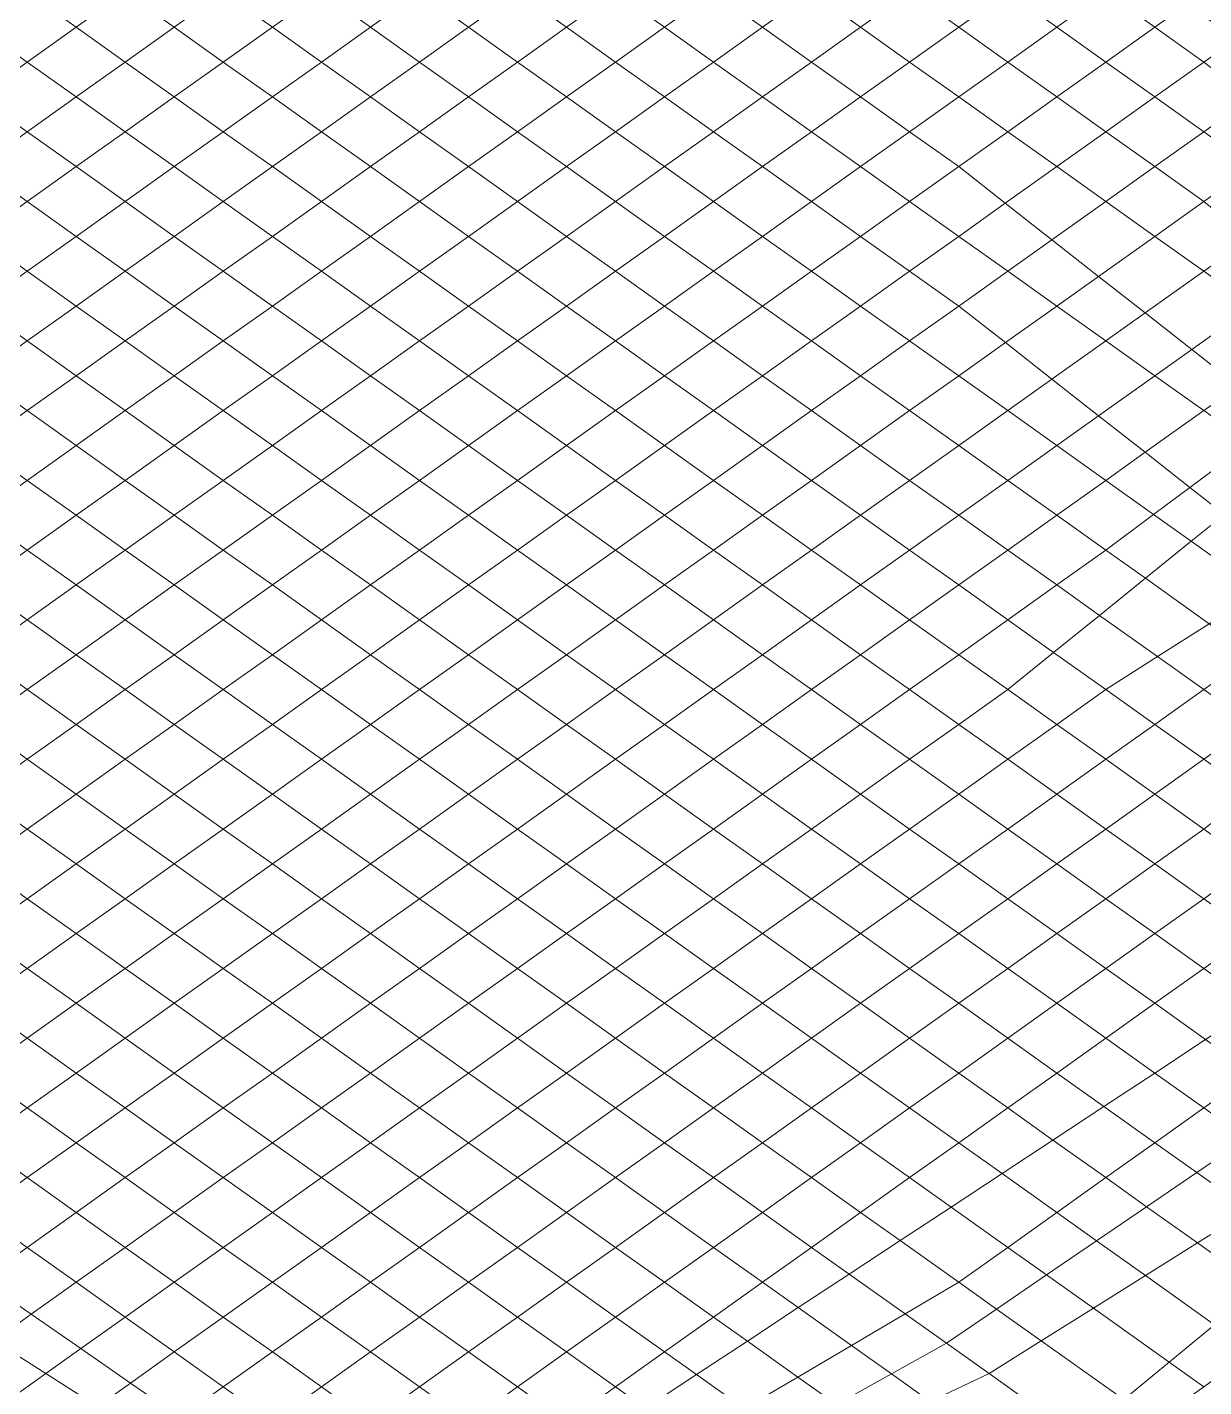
# Model space of a CAD drawing. Header units: millimetres. Extents: x 0 to 143, y 0 to 59.
# Drawn here: x 79.82 to 98.24, y 15.28 to 36.57 of the extents above; entities that cross this region are included whole.
import ezdxf

# ---------------------------------------------------------------- set-up
doc = ezdxf.new("R2010")
doc.units = ezdxf.units.MM
doc.layers.add('Основания', color=130, linetype='Continuous', lineweight=20)

msp = doc.modelspace()

# ---------------------------------------------------------------- linework, layer by layer
at = {"layer": 'Основания', "linetype": 'Continuous', "ltscale": 250}
for points in [[(95.938, 37.661), (95.17, 37.116), (95.938, 36.57), (96.705, 37.116)], [(79.82, 37.116), (79.053, 36.57), (79.82, 36.024), (80.588, 36.57)], [(81.355, 37.116), (80.588, 36.57), (81.355, 36.024), (82.123, 36.57)], [(82.89, 37.116), (82.123, 36.57), (82.89, 36.024), (83.658, 36.57)], [(84.425, 37.116), (83.658, 36.57), (84.425, 36.024), (85.193, 36.57)], [(85.96, 37.116), (85.193, 36.57), (85.96, 36.024), (86.728, 36.57)], [(87.495, 37.116), (86.728, 36.57), (87.495, 36.024), (88.263, 36.57)], [(89.03, 37.116), (88.263, 36.57), (89.03, 36.024), (89.798, 36.57)], [(90.565, 37.116), (89.798, 36.57), (90.565, 36.024), (91.333, 36.57)], [(92.1, 37.116), (91.333, 36.57), (92.1, 36.024), (92.868, 36.57)], [(93.635, 37.116), (92.868, 36.57), (93.635, 36.024), (94.403, 36.57)], [(95.17, 37.116), (94.403, 36.57), (95.17, 36.024), (95.938, 36.57)], [(96.705, 37.116), (95.938, 36.57), (96.705, 36.024), (97.473, 36.57)], [(97.994, 36.941), (97.473, 36.57), (98.24, 36.024), (98.731, 36.373)], [(80.588, 36.57), (79.82, 36.024), (80.588, 35.478), (81.355, 36.024)], [(82.123, 36.57), (81.355, 36.024), (82.123, 35.478), (82.89, 36.024)], [(83.658, 36.57), (82.89, 36.024), (83.658, 35.478), (84.425, 36.024)], [(85.193, 36.57), (84.425, 36.024), (85.193, 35.478), (85.96, 36.024)], [(86.728, 36.57), (85.96, 36.024), (86.728, 35.478), (87.495, 36.024)], [(88.263, 36.57), (87.495, 36.024), (88.263, 35.478), (89.03, 36.024)], [(89.798, 36.57), (89.03, 36.024), (89.798, 35.478), (90.565, 36.024)], [(91.333, 36.57), (90.565, 36.024), (91.333, 35.478), (92.1, 36.024)], [(92.868, 36.57), (92.1, 36.024), (92.868, 35.478), (93.635, 36.024)], [(94.403, 36.57), (93.635, 36.024), (94.403, 35.478), (95.17, 36.024)], [(95.938, 36.57), (95.17, 36.024), (95.938, 35.478), (96.705, 36.024)], [(97.473, 36.57), (96.705, 36.024), (97.473, 35.478), (98.24, 36.024)], [(98.731, 36.373), (98.24, 36.024), (98.983, 35.461), (99.467, 35.805)], [(79.82, 36.024), (79.053, 35.478), (79.82, 34.932), (80.588, 35.478)], [(81.355, 36.024), (80.588, 35.478), (81.355, 34.932), (82.123, 35.478)], [(82.89, 36.024), (82.123, 35.478), (82.89, 34.932), (83.658, 35.478)], [(84.425, 36.024), (83.658, 35.478), (84.425, 34.932), (85.193, 35.478)], [(85.96, 36.024), (85.193, 35.478), (85.96, 34.932), (86.728, 35.478)], [(87.495, 36.024), (86.728, 35.478), (87.495, 34.932), (88.263, 35.478)], [(89.03, 36.024), (88.263, 35.478), (89.03, 34.932), (89.798, 35.478)], [(90.565, 36.024), (89.798, 35.478), (90.565, 34.932), (91.333, 35.478)], [(92.1, 36.024), (91.333, 35.478), (92.1, 34.932), (92.868, 35.478)], [(93.635, 36.024), (92.868, 35.478), (93.635, 34.932), (94.403, 35.478)], [(95.17, 36.024), (94.403, 35.478), (95.17, 34.932), (95.938, 35.478)], [(96.705, 36.024), (95.938, 35.478), (96.705, 34.932), (97.473, 35.478)], [(98.24, 36.024), (98.24, 36.024), (97.473, 35.478), (98.24, 34.932), (98.983, 35.461)], [(80.588, 35.478), (79.82, 34.932), (80.588, 34.387), (81.355, 34.932)], [(82.123, 35.478), (81.355, 34.932), (82.123, 34.387), (82.89, 34.932)], [(83.658, 35.478), (82.89, 34.932), (83.658, 34.387), (84.425, 34.932)], [(85.193, 35.478), (84.425, 34.932), (85.193, 34.387), (85.96, 34.932)], [(86.728, 35.478), (85.96, 34.932), (86.728, 34.387), (87.495, 34.932)], [(88.263, 35.478), (87.495, 34.932), (88.263, 34.387), (89.03, 34.932)], [(89.798, 35.478), (89.03, 34.932), (89.798, 34.387), (90.565, 34.932)], [(91.333, 35.478), (90.565, 34.932), (91.333, 34.387), (92.1, 34.932)], [(92.868, 35.478), (92.1, 34.932), (92.868, 34.387), (93.635, 34.932)], [(94.403, 35.478), (93.635, 34.932), (94.403, 34.387), (95.17, 34.932)], [(95.938, 35.478), (95.17, 34.932), (95.938, 34.387), (96.705, 34.932)], [(97.473, 35.478), (96.705, 34.932), (97.473, 34.387), (98.24, 34.932)], [(98.983, 35.461), (98.24, 34.932), (99.008, 34.387), (99.725, 34.897)], [(79.82, 34.932), (79.053, 34.387), (79.82, 33.841), (80.588, 34.387)], [(81.355, 34.932), (80.588, 34.387), (81.355, 33.841), (82.123, 34.387)], [(82.89, 34.932), (82.123, 34.387), (82.89, 33.841), (83.658, 34.387)], [(84.425, 34.932), (83.658, 34.387), (84.425, 33.841), (85.193, 34.387)], [(85.96, 34.932), (85.193, 34.387), (85.96, 33.841), (86.728, 34.387)], [(87.495, 34.932), (86.728, 34.387), (87.495, 33.841), (88.263, 34.387)], [(89.03, 34.932), (88.263, 34.387), (89.03, 33.841), (89.798, 34.387)], [(90.565, 34.932), (89.798, 34.387), (90.565, 33.841), (91.333, 34.387)], [(92.1, 34.932), (91.333, 34.387), (92.1, 33.841), (92.868, 34.387)], [(93.635, 34.932), (92.868, 34.387), (93.635, 33.841), (94.403, 34.387)], [(95.17, 34.932), (94.403, 34.387), (95.132, 33.814), (95.938, 34.387)], [(96.705, 34.932), (95.938, 34.387), (96.705, 33.841), (97.473, 34.387)], [(98.24, 34.932), (97.473, 34.387), (98.24, 33.841), (99.008, 34.387)], [(80.588, 34.387), (79.82, 33.841), (80.588, 33.295), (81.355, 33.841)], [(82.123, 34.387), (81.355, 33.841), (82.123, 33.295), (82.89, 33.841)], [(83.658, 34.387), (82.89, 33.841), (83.658, 33.295), (84.425, 33.841)], [(85.193, 34.387), (84.425, 33.841), (85.193, 33.295), (85.96, 33.841)], [(86.728, 34.387), (85.96, 33.841), (86.728, 33.295), (87.495, 33.841)], [(88.263, 34.387), (87.495, 33.841), (88.263, 33.295), (89.03, 33.841)], [(89.798, 34.387), (89.03, 33.841), (89.798, 33.295), (90.565, 33.841)], [(91.333, 34.387), (90.565, 33.841), (91.333, 33.295), (92.1, 33.841)], [(92.868, 34.387), (92.1, 33.841), (92.868, 33.295), (93.635, 33.841)], [(94.403, 34.387), (94.403, 34.387), (93.635, 33.841), (94.403, 33.295), (95.132, 33.814)], [(96.705, 33.841), (95.938, 34.387), (95.132, 33.814), (95.862, 33.241)], [(97.473, 34.387), (96.705, 33.841), (97.473, 33.295), (98.24, 33.841)], [(79.82, 33.841), (79.053, 33.295), (79.82, 32.749), (80.588, 33.295)], [(81.355, 33.841), (80.588, 33.295), (81.355, 32.749), (82.123, 33.295)], [(82.89, 33.841), (82.123, 33.295), (82.89, 32.749), (83.658, 33.295)], [(84.425, 33.841), (83.658, 33.295), (84.425, 32.749), (85.193, 33.295)], [(85.96, 33.841), (85.193, 33.295), (85.96, 32.749), (86.728, 33.295)], [(87.495, 33.841), (86.728, 33.295), (87.495, 32.749), (88.263, 33.295)], [(89.03, 33.841), (88.263, 33.295), (89.03, 32.749), (89.798, 33.295)], [(90.565, 33.841), (89.798, 33.295), (90.565, 32.749), (91.333, 33.295)], [(92.1, 33.841), (91.333, 33.295), (92.1, 32.749), (92.868, 33.295)], [(93.635, 33.841), (92.868, 33.295), (93.635, 32.749), (94.403, 33.295)], [(95.862, 33.241), (95.132, 33.814), (94.403, 33.295), (95.17, 32.749)], [(97.473, 33.295), (96.705, 33.841), (95.862, 33.241), (96.592, 32.669)], [(98.24, 33.841), (98.24, 33.841), (97.473, 33.295), (98.24, 32.749), (98.96, 33.261)], [(80.588, 33.295), (79.82, 32.749), (80.588, 32.203), (81.355, 32.749)], [(82.123, 33.295), (81.355, 32.749), (82.123, 32.203), (82.89, 32.749)], [(83.658, 33.295), (82.89, 32.749), (83.658, 32.203), (84.425, 32.749)], [(85.193, 33.295), (84.425, 32.749), (85.193, 32.203), (85.96, 32.749)], [(86.728, 33.295), (85.96, 32.749), (86.728, 32.203), (87.495, 32.749)], [(88.263, 33.295), (87.495, 32.749), (88.263, 32.203), (89.03, 32.749)], [(89.798, 33.295), (89.03, 32.749), (89.798, 32.203), (90.565, 32.749)], [(91.333, 33.295), (90.565, 32.749), (91.333, 32.203), (92.1, 32.749)], [(92.868, 33.295), (92.1, 32.749), (92.868, 32.203), (93.635, 32.749)], [(94.403, 33.295), (93.635, 32.749), (94.403, 32.203), (95.17, 32.749)], [(96.592, 32.669), (95.862, 33.241), (95.17, 32.749), (95.938, 32.203)], [(98.96, 33.261), (98.24, 32.749), (99.008, 32.203), (99.68, 32.682)], [(79.82, 32.749), (79.053, 32.203), (79.82, 31.657), (80.588, 32.203)], [(81.355, 32.749), (80.588, 32.203), (81.355, 31.657), (82.123, 32.203)], [(82.89, 32.749), (82.123, 32.203), (82.89, 31.657), (83.658, 32.203)], [(84.425, 32.749), (83.658, 32.203), (84.425, 31.657), (85.193, 32.203)], [(85.96, 32.749), (85.193, 32.203), (85.96, 31.657), (86.728, 32.203)], [(87.495, 32.749), (86.728, 32.203), (87.495, 31.657), (88.263, 32.203)], [(89.03, 32.749), (88.263, 32.203), (89.03, 31.657), (89.798, 32.203)], [(90.565, 32.749), (89.798, 32.203), (90.565, 31.657), (91.333, 32.203)], [(92.1, 32.749), (91.333, 32.203), (92.1, 31.657), (92.868, 32.203)], [(93.635, 32.749), (92.868, 32.203), (93.635, 31.657), (94.403, 32.203)], [(95.938, 32.203), (95.17, 32.749), (94.403, 32.203), (95.133, 31.631)], [(96.592, 32.669), (95.938, 32.203), (96.705, 31.657), (97.322, 32.096)], [(99.008, 32.203), (98.24, 32.749), (97.322, 32.096), (98.052, 31.524)], [(80.588, 32.203), (79.82, 31.657), (80.588, 31.112), (81.355, 31.657)], [(82.123, 32.203), (81.355, 31.657), (82.123, 31.112), (82.89, 31.657)], [(83.658, 32.203), (82.89, 31.657), (83.658, 31.112), (84.425, 31.657)], [(85.193, 32.203), (84.425, 31.657), (85.193, 31.112), (85.96, 31.657)], [(86.728, 32.203), (85.96, 31.657), (86.728, 31.112), (87.495, 31.657)], [(88.263, 32.203), (87.495, 31.657), (88.263, 31.112), (89.03, 31.657)], [(89.798, 32.203), (89.03, 31.657), (89.798, 31.112), (90.565, 31.657)], [(91.333, 32.203), (90.565, 31.657), (91.333, 31.112), (92.1, 31.657)], [(92.868, 32.203), (92.1, 31.657), (92.868, 31.112), (93.635, 31.657)], [(94.403, 32.203), (94.403, 32.203), (93.635, 31.657), (94.403, 31.112), (95.133, 31.631)], [(96.705, 31.657), (95.938, 32.203), (95.133, 31.631), (95.863, 31.059)], [(99.775, 31.657), (99.008, 32.203), (98.052, 31.524), (98.782, 30.951)], [(97.322, 32.096), (96.705, 31.657), (97.473, 31.112), (98.052, 31.524)], [(79.82, 31.657), (79.053, 31.112), (79.82, 30.566), (80.588, 31.112)], [(81.355, 31.657), (80.588, 31.112), (81.355, 30.566), (82.123, 31.112)], [(82.89, 31.657), (82.123, 31.112), (82.89, 30.566), (83.658, 31.112)], [(84.425, 31.657), (83.658, 31.112), (84.425, 30.566), (85.193, 31.112)], [(85.96, 31.657), (85.193, 31.112), (85.96, 30.566), (86.728, 31.112)], [(87.495, 31.657), (86.728, 31.112), (87.495, 30.566), (88.263, 31.112)], [(89.03, 31.657), (88.263, 31.112), (89.03, 30.566), (89.798, 31.112)], [(90.565, 31.657), (89.798, 31.112), (90.565, 30.566), (91.333, 31.112)], [(92.1, 31.657), (91.333, 31.112), (92.1, 30.566), (92.868, 31.112)], [(93.635, 31.657), (92.868, 31.112), (93.635, 30.566), (94.403, 31.112)], [(95.863, 31.059), (95.133, 31.631), (94.403, 31.112), (95.17, 30.566)], [(96.705, 31.657), (95.863, 31.059), (96.593, 30.486), (97.473, 31.112)], [(98.782, 30.951), (98.052, 31.524), (97.473, 31.112), (98.24, 30.566)], [(80.588, 31.112), (79.82, 30.566), (80.588, 30.02), (81.355, 30.566)], [(82.123, 31.112), (81.355, 30.566), (82.123, 30.02), (82.89, 30.566)], [(83.658, 31.112), (82.89, 30.566), (83.658, 30.02), (84.425, 30.566)], [(85.193, 31.112), (84.425, 30.566), (85.193, 30.02), (85.96, 30.566)], [(86.728, 31.112), (85.96, 30.566), (86.728, 30.02), (87.495, 30.566)], [(88.263, 31.112), (87.495, 30.566), (88.263, 30.02), (89.03, 30.566)], [(89.798, 31.112), (89.03, 30.566), (89.798, 30.02), (90.565, 30.566)], [(91.333, 31.112), (90.565, 30.566), (91.333, 30.02), (92.1, 30.566)], [(92.868, 31.112), (92.1, 30.566), (92.868, 30.02), (93.635, 30.566)], [(94.403, 31.112), (93.635, 30.566), (94.403, 30.02), (95.17, 30.566)], [(98.24, 30.566), (97.473, 31.112), (96.593, 30.486), (97.323, 29.914)], [(95.863, 31.059), (95.17, 30.566), (95.938, 30.02), (96.593, 30.486)], [(99.448, 30.428), (98.782, 30.951), (98.24, 30.566), (98.953, 30.059)], [(79.82, 30.566), (79.053, 30.02), (79.82, 29.474), (80.588, 30.02)], [(81.355, 30.566), (80.588, 30.02), (81.355, 29.474), (82.123, 30.02)], [(82.89, 30.566), (82.123, 30.02), (82.89, 29.474), (83.658, 30.02)], [(84.425, 30.566), (83.658, 30.02), (84.425, 29.474), (85.193, 30.02)], [(85.96, 30.566), (85.193, 30.02), (85.96, 29.474), (86.728, 30.02)], [(87.495, 30.566), (86.728, 30.02), (87.495, 29.474), (88.263, 30.02)], [(89.03, 30.566), (88.263, 30.02), (89.03, 29.474), (89.798, 30.02)], [(90.565, 30.566), (89.798, 30.02), (90.565, 29.474), (91.333, 30.02)], [(92.1, 30.566), (91.333, 30.02), (92.1, 29.474), (92.868, 30.02)], [(93.635, 30.566), (92.868, 30.02), (93.635, 29.474), (94.403, 30.02)], [(95.17, 30.566), (94.403, 30.02), (95.17, 29.474), (95.938, 30.02)], [(96.593, 30.486), (95.938, 30.02), (96.705, 29.474), (97.323, 29.914)], [(98.953, 30.059), (98.24, 30.566), (97.323, 29.914), (98.023, 29.365)], [(80.588, 30.02), (79.82, 29.474), (80.588, 28.928), (81.355, 29.474)], [(82.123, 30.02), (81.355, 29.474), (82.123, 28.928), (82.89, 29.474)], [(83.658, 30.02), (82.89, 29.474), (83.658, 28.928), (84.425, 29.474)], [(85.193, 30.02), (84.425, 29.474), (85.193, 28.928), (85.96, 29.474)], [(86.728, 30.02), (85.96, 29.474), (86.728, 28.928), (87.495, 29.474)], [(88.263, 30.02), (87.495, 29.474), (88.263, 28.928), (89.03, 29.474)], [(89.798, 30.02), (89.03, 29.474), (89.798, 28.928), (90.565, 29.474)], [(91.333, 30.02), (90.565, 29.474), (91.333, 28.928), (92.1, 29.474)], [(92.868, 30.02), (92.1, 29.474), (92.868, 28.928), (93.635, 29.474)], [(94.403, 30.02), (93.635, 29.474), (94.403, 28.928), (95.17, 29.474)], [(95.938, 30.02), (95.17, 29.474), (95.938, 28.928), (96.705, 29.474)], [(99.48, 29.684), (98.953, 30.059), (98.023, 29.365), (98.563, 28.942)], [(98.023, 29.365), (97.323, 29.914), (96.705, 29.474), (97.454, 28.941)], [(79.82, 29.474), (79.053, 28.928), (79.82, 28.383), (80.588, 28.928)], [(81.355, 29.474), (80.588, 28.928), (81.355, 28.383), (82.123, 28.928)], [(82.89, 29.474), (82.123, 28.928), (82.89, 28.383), (83.658, 28.928)], [(84.425, 29.474), (83.658, 28.928), (84.425, 28.383), (85.193, 28.928)], [(85.96, 29.474), (85.193, 28.928), (85.96, 28.383), (86.728, 28.928)], [(87.495, 29.474), (86.728, 28.928), (87.495, 28.383), (88.263, 28.928)], [(89.03, 29.474), (88.263, 28.928), (89.03, 28.383), (89.798, 28.928)], [(90.565, 29.474), (89.798, 28.928), (90.565, 28.383), (91.333, 28.928)], [(92.1, 29.474), (91.333, 28.928), (92.1, 28.383), (92.868, 28.928)], [(93.635, 29.474), (92.868, 28.928), (93.635, 28.383), (94.403, 28.928)], [(95.17, 29.474), (94.403, 28.928), (95.17, 28.383), (95.938, 28.928)], [(96.705, 29.474), (95.938, 28.928), (96.705, 28.383), (97.454, 28.941)], [(98.023, 29.365), (97.454, 28.941), (98.043, 28.522), (98.563, 28.942)], [(80.588, 28.928), (79.82, 28.383), (80.588, 27.837), (81.355, 28.383)], [(82.123, 28.928), (81.355, 28.383), (82.123, 27.837), (82.89, 28.383)], [(83.658, 28.928), (82.89, 28.383), (83.658, 27.837), (84.425, 28.383)], [(85.193, 28.928), (84.425, 28.383), (85.193, 27.837), (85.96, 28.383)], [(86.728, 28.928), (85.96, 28.383), (86.728, 27.837), (87.495, 28.383)], [(88.263, 28.928), (87.495, 28.383), (88.263, 27.837), (89.03, 28.383)], [(89.798, 28.928), (89.03, 28.383), (89.798, 27.837), (90.565, 28.383)], [(91.333, 28.928), (90.565, 28.383), (91.333, 27.837), (92.1, 28.383)], [(92.868, 28.928), (92.1, 28.383), (92.868, 27.837), (93.635, 28.383)], [(94.403, 28.928), (93.635, 28.383), (94.403, 27.837), (95.17, 28.383)], [(95.938, 28.928), (95.17, 28.383), (95.938, 27.837), (96.705, 28.383)], [(98.043, 28.522), (97.454, 28.941), (96.705, 28.383), (97.325, 27.942)], [(98.563, 28.942), (98.043, 28.522), (99.134, 27.747), (99.66, 28.082)], [(79.82, 28.383), (79.053, 27.837), (79.82, 27.291), (80.588, 27.837)], [(81.355, 28.383), (80.588, 27.837), (81.355, 27.291), (82.123, 27.837)], [(82.89, 28.383), (82.123, 27.837), (82.89, 27.291), (83.658, 27.837)], [(84.425, 28.383), (83.658, 27.837), (84.425, 27.291), (85.193, 27.837)], [(85.96, 28.383), (85.193, 27.837), (85.96, 27.291), (86.728, 27.837)], [(87.495, 28.383), (86.728, 27.837), (87.495, 27.291), (88.263, 27.837)], [(89.03, 28.383), (88.263, 27.837), (89.03, 27.291), (89.798, 27.837)], [(90.565, 28.383), (89.798, 27.837), (90.565, 27.291), (91.333, 27.837)], [(92.1, 28.383), (91.333, 27.837), (92.1, 27.291), (92.868, 27.837)], [(93.635, 28.383), (92.868, 27.837), (93.635, 27.291), (94.403, 27.837)], [(95.17, 28.383), (94.403, 27.837), (95.17, 27.291), (95.938, 27.837)], [(96.705, 28.383), (95.938, 27.837), (96.607, 27.361), (97.325, 27.942)], [(98.043, 28.522), (97.325, 27.942), (98.324, 27.231), (99.134, 27.747)], [(97.325, 27.942), (96.607, 27.361), (97.515, 26.715), (98.324, 27.231)], [(80.588, 27.837), (79.82, 27.291), (80.588, 26.745), (81.355, 27.291)], [(82.123, 27.837), (81.355, 27.291), (82.123, 26.745), (82.89, 27.291)], [(83.658, 27.837), (82.89, 27.291), (83.658, 26.745), (84.425, 27.291)], [(85.193, 27.837), (84.425, 27.291), (85.193, 26.745), (85.96, 27.291)], [(86.728, 27.837), (85.96, 27.291), (86.728, 26.745), (87.495, 27.291)], [(88.263, 27.837), (87.495, 27.291), (88.263, 26.745), (89.03, 27.291)], [(89.798, 27.837), (89.03, 27.291), (89.798, 26.745), (90.565, 27.291)], [(91.333, 27.837), (90.565, 27.291), (91.333, 26.745), (92.1, 27.291)], [(92.868, 27.837), (92.1, 27.291), (92.868, 26.745), (93.635, 27.291)], [(94.403, 27.837), (93.635, 27.291), (94.403, 26.745), (95.17, 27.291)], [(79.82, 27.291), (79.053, 26.745), (79.82, 26.199), (80.588, 26.745)], [(81.355, 27.291), (80.588, 26.745), (81.355, 26.199), (82.123, 26.745)], [(82.89, 27.291), (82.123, 26.745), (82.89, 26.199), (83.658, 26.745)], [(84.425, 27.291), (83.658, 26.745), (84.425, 26.199), (85.193, 26.745)], [(85.96, 27.291), (85.193, 26.745), (85.96, 26.199), (86.728, 26.745)], [(87.495, 27.291), (86.728, 26.745), (87.495, 26.199), (88.263, 26.745)], [(89.03, 27.291), (88.263, 26.745), (89.03, 26.199), (89.798, 26.745)], [(90.565, 27.291), (89.798, 26.745), (90.565, 26.199), (91.333, 26.745)], [(92.1, 27.291), (91.333, 26.745), (92.1, 26.199), (92.868, 26.745)], [(93.635, 27.291), (92.868, 26.745), (93.635, 26.199), (94.403, 26.745)], [(95.888, 26.78), (95.17, 27.291), (94.403, 26.745), (95.17, 26.199)], [(96.607, 27.361), (95.888, 26.78), (96.705, 26.199), (97.515, 26.715)], [(98.324, 27.231), (97.515, 26.715), (98.24, 26.199), (99.008, 26.745)], [(80.588, 26.745), (79.82, 26.199), (80.588, 25.653), (81.355, 26.199)], [(82.123, 26.745), (81.355, 26.199), (82.123, 25.653), (82.89, 26.199)], [(83.658, 26.745), (82.89, 26.199), (83.658, 25.653), (84.425, 26.199)], [(85.193, 26.745), (84.425, 26.199), (85.193, 25.653), (85.96, 26.199)], [(86.728, 26.745), (85.96, 26.199), (86.728, 25.653), (87.495, 26.199)], [(88.263, 26.745), (87.495, 26.199), (88.263, 25.653), (89.03, 26.199)], [(89.798, 26.745), (89.03, 26.199), (89.798, 25.653), (90.565, 26.199)], [(91.333, 26.745), (90.565, 26.199), (91.333, 25.653), (92.1, 26.199)], [(92.868, 26.745), (92.1, 26.199), (92.868, 25.653), (93.635, 26.199)], [(94.403, 26.745), (93.635, 26.199), (94.403, 25.653), (95.17, 26.199)], [(95.888, 26.78), (95.17, 26.199), (95.938, 25.653), (96.705, 26.199)], [(97.515, 26.715), (96.705, 26.199), (96.705, 26.199), (97.473, 25.653), (98.24, 26.199)], [(79.82, 26.199), (79.053, 25.653), (79.82, 25.108), (80.588, 25.653)], [(81.355, 26.199), (80.588, 25.653), (81.355, 25.108), (82.123, 25.653)], [(82.89, 26.199), (82.123, 25.653), (82.89, 25.108), (83.658, 25.653)], [(84.425, 26.199), (83.658, 25.653), (84.425, 25.108), (85.193, 25.653)], [(85.96, 26.199), (85.193, 25.653), (85.96, 25.108), (86.728, 25.653)], [(87.495, 26.199), (86.728, 25.653), (87.495, 25.108), (88.263, 25.653)], [(89.03, 26.199), (88.263, 25.653), (89.03, 25.108), (89.798, 25.653)], [(90.565, 26.199), (89.798, 25.653), (90.565, 25.108), (91.333, 25.653)], [(92.1, 26.199), (91.333, 25.653), (92.1, 25.108), (92.868, 25.653)], [(93.635, 26.199), (92.868, 25.653), (93.635, 25.108), (94.403, 25.653)], [(95.17, 26.199), (94.403, 25.653), (95.17, 25.108), (95.938, 25.653)], [(96.705, 26.199), (95.938, 25.653), (96.705, 25.108), (97.473, 25.653)], [(98.24, 26.199), (97.473, 25.653), (98.24, 25.108), (99.008, 25.653)], [(80.588, 25.653), (79.82, 25.108), (80.588, 24.562), (81.355, 25.108)], [(82.123, 25.653), (81.355, 25.108), (82.123, 24.562), (82.89, 25.108)], [(83.658, 25.653), (82.89, 25.108), (83.658, 24.562), (84.425, 25.108)], [(85.193, 25.653), (84.425, 25.108), (85.193, 24.562), (85.96, 25.108)], [(86.728, 25.653), (85.96, 25.108), (86.728, 24.562), (87.495, 25.108)], [(88.263, 25.653), (87.495, 25.108), (88.263, 24.562), (89.03, 25.108)], [(89.798, 25.653), (89.03, 25.108), (89.798, 24.562), (90.565, 25.108)], [(91.333, 25.653), (90.565, 25.108), (91.333, 24.562), (92.1, 25.108)], [(92.868, 25.653), (92.1, 25.108), (92.868, 24.562), (93.635, 25.108)], [(94.403, 25.653), (93.635, 25.108), (94.403, 24.562), (95.17, 25.108)], [(95.938, 25.653), (95.17, 25.108), (95.938, 24.562), (96.705, 25.108)], [(97.473, 25.653), (96.705, 25.108), (97.473, 24.562), (98.24, 25.108)], [(79.82, 25.108), (79.053, 24.562), (79.82, 24.016), (80.588, 24.562)], [(81.355, 25.108), (80.588, 24.562), (81.355, 24.016), (82.123, 24.562)], [(82.89, 25.108), (82.123, 24.562), (82.89, 24.016), (83.658, 24.562)], [(84.425, 25.108), (83.658, 24.562), (84.425, 24.016), (85.193, 24.562)], [(85.96, 25.108), (85.193, 24.562), (85.96, 24.016), (86.728, 24.562)], [(87.495, 25.108), (86.728, 24.562), (87.495, 24.016), (88.263, 24.562)], [(89.03, 25.108), (88.263, 24.562), (89.03, 24.016), (89.798, 24.562)], [(90.565, 25.108), (89.798, 24.562), (90.565, 24.016), (91.333, 24.562)], [(92.1, 25.108), (91.333, 24.562), (92.1, 24.016), (92.868, 24.562)], [(93.635, 25.108), (92.868, 24.562), (93.635, 24.016), (94.403, 24.562)], [(95.17, 25.108), (94.403, 24.562), (95.17, 24.016), (95.938, 24.562)], [(96.705, 25.108), (95.938, 24.562), (96.705, 24.016), (97.473, 24.562)], [(98.973, 24.586), (98.24, 25.108), (97.473, 24.562), (98.24, 24.016)], [(80.588, 24.562), (79.82, 24.016), (80.588, 23.47), (81.355, 24.016)], [(82.123, 24.562), (81.355, 24.016), (82.123, 23.47), (82.89, 24.016)], [(83.658, 24.562), (82.89, 24.016), (83.658, 23.47), (84.425, 24.016)], [(85.193, 24.562), (84.425, 24.016), (85.193, 23.47), (85.96, 24.016)], [(86.728, 24.562), (85.96, 24.016), (86.728, 23.47), (87.495, 24.016)], [(88.263, 24.562), (87.495, 24.016), (88.263, 23.47), (89.03, 24.016)], [(89.798, 24.562), (89.03, 24.016), (89.798, 23.47), (90.565, 24.016)], [(91.333, 24.562), (90.565, 24.016), (91.333, 23.47), (92.1, 24.016)], [(92.868, 24.562), (92.1, 24.016), (92.868, 23.47), (93.635, 24.016)], [(94.403, 24.562), (93.635, 24.016), (94.403, 23.47), (95.17, 24.016)], [(95.938, 24.562), (95.17, 24.016), (95.938, 23.47), (96.705, 24.016)], [(97.473, 24.562), (96.705, 24.016), (97.473, 23.47), (98.24, 24.016)], [(98.973, 24.586), (98.24, 24.016), (99.008, 23.47), (99.808, 23.992)], [(79.82, 24.016), (79.053, 23.47), (79.82, 22.924), (80.588, 23.47)], [(81.355, 24.016), (80.588, 23.47), (81.355, 22.924), (82.123, 23.47)], [(82.89, 24.016), (82.123, 23.47), (82.89, 22.924), (83.658, 23.47)], [(84.425, 24.016), (83.658, 23.47), (84.425, 22.924), (85.193, 23.47)], [(85.96, 24.016), (85.193, 23.47), (85.96, 22.924), (86.728, 23.47)], [(87.495, 24.016), (86.728, 23.47), (87.495, 22.924), (88.263, 23.47)], [(89.03, 24.016), (88.263, 23.47), (89.03, 22.924), (89.798, 23.47)], [(90.565, 24.016), (89.798, 23.47), (90.565, 22.924), (91.333, 23.47)], [(92.1, 24.016), (91.333, 23.47), (92.1, 22.924), (92.868, 23.47)], [(93.635, 24.016), (92.868, 23.47), (93.635, 22.924), (94.403, 23.47)], [(95.17, 24.016), (94.403, 23.47), (95.17, 22.924), (95.938, 23.47)], [(96.705, 24.016), (95.938, 23.47), (96.705, 22.924), (97.473, 23.47)], [(98.24, 24.016), (97.473, 23.47), (98.24, 22.924), (99.008, 23.47)], [(80.588, 23.47), (79.82, 22.924), (80.588, 22.379), (81.355, 22.924)], [(82.123, 23.47), (81.355, 22.924), (82.123, 22.379), (82.89, 22.924)], [(83.658, 23.47), (82.89, 22.924), (83.658, 22.379), (84.425, 22.924)], [(85.193, 23.47), (84.425, 22.924), (85.193, 22.379), (85.96, 22.924)], [(86.728, 23.47), (85.96, 22.924), (86.728, 22.379), (87.495, 22.924)], [(88.263, 23.47), (87.495, 22.924), (88.263, 22.379), (89.03, 22.924)], [(89.798, 23.47), (89.03, 22.924), (89.798, 22.379), (90.565, 22.924)], [(91.333, 23.47), (90.565, 22.924), (91.333, 22.379), (92.1, 22.924)], [(92.868, 23.47), (92.1, 22.924), (92.868, 22.379), (93.635, 22.924)], [(94.403, 23.47), (93.635, 22.924), (94.403, 22.379), (95.17, 22.924)], [(95.938, 23.47), (95.17, 22.924), (95.938, 22.379), (96.705, 22.924)], [(97.473, 23.47), (96.705, 22.924), (97.473, 22.379), (98.24, 22.924)], [(79.82, 22.924), (79.053, 22.379), (79.82, 21.833), (80.588, 22.379)], [(81.355, 22.924), (80.588, 22.379), (81.355, 21.833), (82.123, 22.379)], [(82.89, 22.924), (82.123, 22.379), (82.89, 21.833), (83.658, 22.379)], [(84.425, 22.924), (83.658, 22.379), (84.425, 21.833), (85.193, 22.379)], [(85.96, 22.924), (85.193, 22.379), (85.96, 21.833), (86.728, 22.379)], [(87.495, 22.924), (86.728, 22.379), (87.495, 21.833), (88.263, 22.379)], [(89.03, 22.924), (88.263, 22.379), (89.03, 21.833), (89.798, 22.379)], [(90.565, 22.924), (89.798, 22.379), (90.565, 21.833), (91.333, 22.379)], [(92.1, 22.924), (91.333, 22.379), (92.1, 21.833), (92.868, 22.379)], [(93.635, 22.924), (92.868, 22.379), (93.635, 21.833), (94.403, 22.379)], [(95.17, 22.924), (94.403, 22.379), (95.17, 21.833), (95.938, 22.379)], [(96.705, 22.924), (95.938, 22.379), (96.705, 21.833), (97.473, 22.379)], [(98.24, 22.924), (97.473, 22.379), (98.24, 21.833), (99.008, 22.379)], [(80.588, 22.379), (79.82, 21.833), (80.588, 21.287), (81.355, 21.833)], [(82.123, 22.379), (81.355, 21.833), (82.123, 21.287), (82.89, 21.833)], [(83.658, 22.379), (82.89, 21.833), (83.658, 21.287), (84.425, 21.833)], [(85.193, 22.379), (84.425, 21.833), (85.193, 21.287), (85.96, 21.833)], [(86.728, 22.379), (85.96, 21.833), (86.728, 21.287), (87.495, 21.833)], [(88.263, 22.379), (87.495, 21.833), (88.263, 21.287), (89.03, 21.833)], [(89.798, 22.379), (89.03, 21.833), (89.798, 21.287), (90.565, 21.833)], [(91.333, 22.379), (90.565, 21.833), (91.333, 21.287), (92.1, 21.833)], [(92.868, 22.379), (92.1, 21.833), (92.868, 21.287), (93.635, 21.833)], [(94.403, 22.379), (93.635, 21.833), (94.403, 21.287), (95.17, 21.833)], [(95.938, 22.379), (95.17, 21.833), (95.938, 21.287), (96.705, 21.833)], [(97.473, 22.379), (96.705, 21.833), (97.473, 21.287), (98.24, 21.833)], [(79.82, 21.833), (79.053, 21.287), (79.82, 20.741), (80.588, 21.287)], [(81.355, 21.833), (80.588, 21.287), (81.355, 20.741), (82.123, 21.287)], [(82.89, 21.833), (82.123, 21.287), (82.89, 20.741), (83.658, 21.287)], [(84.425, 21.833), (83.658, 21.287), (84.425, 20.741), (85.193, 21.287)], [(85.96, 21.833), (85.193, 21.287), (85.96, 20.741), (86.728, 21.287)], [(87.495, 21.833), (86.728, 21.287), (87.495, 20.741), (88.263, 21.287)], [(89.03, 21.833), (88.263, 21.287), (89.03, 20.741), (89.798, 21.287)], [(90.565, 21.833), (89.798, 21.287), (90.565, 20.741), (91.333, 21.287)], [(92.1, 21.833), (91.333, 21.287), (92.1, 20.741), (92.868, 21.287)], [(93.635, 21.833), (92.868, 21.287), (93.635, 20.741), (94.403, 21.287)], [(95.17, 21.833), (94.403, 21.287), (95.17, 20.741), (95.938, 21.287)], [(96.705, 21.833), (95.938, 21.287), (96.705, 20.741), (97.473, 21.287)], [(99.059, 21.25), (98.24, 21.833), (97.473, 21.287), (98.266, 20.723)], [(79.053, 21.287), (78.285, 20.741), (79.053, 20.195), (79.82, 20.741)], [(80.588, 21.287), (79.82, 20.741), (80.588, 20.195), (81.355, 20.741)], [(82.123, 21.287), (81.355, 20.741), (82.123, 20.195), (82.89, 20.741)], [(83.658, 21.287), (82.89, 20.741), (83.658, 20.195), (84.425, 20.741)], [(85.193, 21.287), (84.425, 20.741), (85.193, 20.195), (85.96, 20.741)], [(86.728, 21.287), (85.96, 20.741), (86.728, 20.195), (87.495, 20.741)], [(88.263, 21.287), (87.495, 20.741), (88.263, 20.195), (89.03, 20.741)], [(89.798, 21.287), (89.03, 20.741), (89.798, 20.195), (90.565, 20.741)], [(91.333, 21.287), (90.565, 20.741), (91.333, 20.195), (92.1, 20.741)], [(92.868, 21.287), (92.1, 20.741), (92.868, 20.195), (93.635, 20.741)], [(94.403, 21.287), (93.635, 20.741), (94.403, 20.195), (95.17, 20.741)], [(95.938, 21.287), (95.17, 20.741), (95.938, 20.195), (96.705, 20.741)], [(98.266, 20.723), (97.473, 21.287), (96.705, 20.741), (97.473, 20.195)], [(79.82, 20.741), (79.053, 20.195), (79.82, 19.649), (80.588, 20.195)], [(81.355, 20.741), (80.588, 20.195), (81.355, 19.649), (82.123, 20.195)], [(82.89, 20.741), (82.123, 20.195), (82.89, 19.649), (83.658, 20.195)], [(84.425, 20.741), (83.658, 20.195), (84.425, 19.649), (85.193, 20.195)], [(85.96, 20.741), (85.193, 20.195), (85.96, 19.649), (86.728, 20.195)], [(87.495, 20.741), (86.728, 20.195), (87.495, 19.649), (88.263, 20.195)], [(89.03, 20.741), (88.263, 20.195), (89.03, 19.649), (89.798, 20.195)], [(90.565, 20.741), (89.798, 20.195), (90.565, 19.649), (91.333, 20.195)], [(92.1, 20.741), (91.333, 20.195), (92.1, 19.649), (92.868, 20.195)], [(93.635, 20.741), (92.868, 20.195), (93.635, 19.649), (94.403, 20.195)], [(95.17, 20.741), (94.403, 20.195), (95.17, 19.649), (95.938, 20.195)], [(99.008, 20.195), (98.266, 20.723), (97.473, 20.195), (98.24, 19.649)], [(79.053, 20.195), (78.285, 19.649), (79.053, 19.104), (79.82, 19.649)], [(80.588, 20.195), (79.82, 19.649), (80.588, 19.104), (81.355, 19.649)], [(82.123, 20.195), (81.355, 19.649), (82.123, 19.104), (82.89, 19.649)], [(83.658, 20.195), (82.89, 19.649), (83.658, 19.104), (84.425, 19.649)], [(85.193, 20.195), (84.425, 19.649), (85.193, 19.104), (85.96, 19.649)], [(86.728, 20.195), (85.96, 19.649), (86.728, 19.104), (87.495, 19.649)], [(88.263, 20.195), (87.495, 19.649), (88.263, 19.104), (89.03, 19.649)], [(89.798, 20.195), (89.03, 19.649), (89.798, 19.104), (90.565, 19.649)], [(91.333, 20.195), (90.565, 19.649), (91.333, 19.104), (92.1, 19.649)], [(92.868, 20.195), (92.1, 19.649), (92.868, 19.104), (93.635, 19.649)], [(94.403, 20.195), (93.635, 19.649), (94.403, 19.104), (95.17, 19.649)], [(98.24, 19.649), (97.473, 20.195), (96.675, 19.671), (97.473, 19.104)], [(99.008, 20.195), (98.24, 19.649), (98.912, 19.172), (99.695, 19.706)], [(79.82, 19.649), (79.053, 19.104), (79.82, 18.558), (80.588, 19.104)], [(81.355, 19.649), (80.588, 19.104), (81.355, 18.558), (82.123, 19.104)], [(82.89, 19.649), (82.123, 19.104), (82.89, 18.558), (83.658, 19.104)], [(84.425, 19.649), (83.658, 19.104), (84.425, 18.558), (85.193, 19.104)], [(85.96, 19.649), (85.193, 19.104), (85.96, 18.558), (86.728, 19.104)], [(87.495, 19.649), (86.728, 19.104), (87.495, 18.558), (88.263, 19.104)], [(89.03, 19.649), (88.263, 19.104), (89.03, 18.558), (89.798, 19.104)], [(90.565, 19.649), (89.798, 19.104), (90.565, 18.558), (91.333, 19.104)], [(92.1, 19.649), (91.333, 19.104), (92.1, 18.558), (92.868, 19.104)], [(93.635, 19.649), (92.868, 19.104), (93.635, 18.558), (94.403, 19.104)], [(97.473, 19.104), (96.675, 19.671), (95.878, 19.146), (96.705, 18.558)], [(98.912, 19.172), (98.24, 19.649), (97.473, 19.104), (98.129, 18.637)], [(79.053, 19.104), (78.285, 18.558), (79.053, 18.012), (79.82, 18.558)], [(80.588, 19.104), (79.82, 18.558), (80.588, 18.012), (81.355, 18.558)], [(82.123, 19.104), (81.355, 18.558), (82.123, 18.012), (82.89, 18.558)], [(83.658, 19.104), (82.89, 18.558), (83.658, 18.012), (84.425, 18.558)], [(85.193, 19.104), (84.425, 18.558), (85.193, 18.012), (85.96, 18.558)], [(86.728, 19.104), (85.96, 18.558), (86.728, 18.012), (87.495, 18.558)], [(88.263, 19.104), (87.495, 18.558), (88.263, 18.012), (89.03, 18.558)], [(89.798, 19.104), (89.03, 18.558), (89.798, 18.012), (90.565, 18.558)], [(91.333, 19.104), (90.565, 18.558), (91.333, 18.012), (92.1, 18.558)], [(92.868, 19.104), (92.1, 18.558), (92.868, 18.012), (93.635, 18.558)], [(96.705, 18.558), (95.878, 19.146), (95.081, 18.621), (95.938, 18.012)], [(98.129, 18.637), (97.473, 19.104), (96.705, 18.558), (97.345, 18.103)], [(79.82, 18.558), (79.053, 18.012), (79.82, 17.466), (80.588, 18.012)], [(81.355, 18.558), (80.588, 18.012), (81.355, 17.466), (82.123, 18.012)], [(82.89, 18.558), (82.123, 18.012), (82.89, 17.466), (83.658, 18.012)], [(84.425, 18.558), (83.658, 18.012), (84.425, 17.466), (85.193, 18.012)], [(85.96, 18.558), (85.193, 18.012), (85.96, 17.466), (86.728, 18.012)], [(87.495, 18.558), (86.728, 18.012), (87.495, 17.466), (88.263, 18.012)], [(89.03, 18.558), (88.263, 18.012), (89.03, 17.466), (89.798, 18.012)], [(90.565, 18.558), (89.798, 18.012), (90.565, 17.466), (91.333, 18.012)], [(92.1, 18.558), (91.333, 18.012), (92.1, 17.466), (92.868, 18.012)], [(94.283, 18.097), (93.635, 18.558), (92.868, 18.012), (93.486, 17.572)], [(95.938, 18.012), (95.081, 18.621), (94.283, 18.097), (95.17, 17.466)], [(97.345, 18.103), (96.705, 18.558), (95.938, 18.012), (96.562, 17.568)], [(98.959, 18.046), (98.129, 18.637), (97.345, 18.103), (98.143, 17.535)], [(94.283, 18.097), (93.486, 17.572), (94.403, 16.92), (95.17, 17.466)], [(98.143, 17.535), (97.345, 18.103), (96.562, 17.568), (97.327, 17.024)], [(80.588, 18.012), (79.82, 17.466), (80.588, 16.92), (81.355, 17.466)], [(82.123, 18.012), (81.355, 17.466), (82.123, 16.92), (82.89, 17.466)], [(83.658, 18.012), (82.89, 17.466), (83.658, 16.92), (84.425, 17.466)], [(85.193, 18.012), (84.425, 17.466), (85.193, 16.92), (85.96, 17.466)], [(86.728, 18.012), (85.96, 17.466), (86.728, 16.92), (87.495, 17.466)], [(88.263, 18.012), (87.495, 17.466), (88.263, 16.92), (89.03, 17.466)], [(89.798, 18.012), (89.03, 17.466), (89.798, 16.92), (90.565, 17.466)], [(91.333, 18.012), (90.565, 17.466), (91.333, 16.92), (92.1, 17.466)], [(92.868, 18.012), (92.1, 17.466), (92.689, 17.047), (93.486, 17.572)], [(96.562, 17.568), (95.938, 18.012), (95.17, 17.466), (95.778, 17.034)], [(98.959, 18.046), (98.143, 17.535), (99.12, 16.84), (99.831, 17.426)], [(80.588, 16.92), (79.82, 17.466), (79.105, 16.957), (79.883, 16.419)], [(81.355, 17.466), (80.588, 16.92), (81.355, 16.375), (82.123, 16.92)], [(82.89, 17.466), (82.123, 16.92), (82.89, 16.375), (83.658, 16.92)], [(84.425, 17.466), (83.658, 16.92), (84.425, 16.375), (85.193, 16.92)], [(85.96, 17.466), (85.193, 16.92), (85.96, 16.375), (86.728, 16.92)], [(87.495, 17.466), (86.728, 16.92), (87.495, 16.375), (88.263, 16.92)], [(89.03, 17.466), (88.263, 16.92), (89.03, 16.375), (89.798, 16.92)], [(90.565, 17.466), (89.798, 16.92), (90.565, 16.375), (91.333, 16.92)], [(92.689, 17.047), (92.1, 17.466), (91.333, 16.92), (91.892, 16.523)], [(93.486, 17.572), (92.689, 17.047), (93.563, 16.425), (94.403, 16.92)], [(95.778, 17.034), (95.17, 17.466), (94.403, 16.92), (94.995, 16.499)], [(97.327, 17.024), (96.562, 17.568), (95.778, 17.034), (96.511, 16.512)], [(99.12, 16.84), (98.143, 17.535), (97.327, 17.024), (98.408, 16.255)], [(93.563, 16.425), (92.689, 17.047), (91.892, 16.523), (92.724, 15.931)], [(96.511, 16.512), (95.778, 17.034), (94.995, 16.499), (95.695, 16.001)], [(79.105, 16.957), (78.492, 16.522), (79.301, 16.005), (79.883, 16.419)], [(81.355, 16.375), (80.588, 16.92), (79.883, 16.419), (80.661, 15.881)], [(82.123, 16.92), (81.355, 16.375), (82.123, 15.829), (82.89, 16.375)], [(83.658, 16.92), (82.89, 16.375), (83.658, 15.829), (84.425, 16.375)], [(85.193, 16.92), (84.425, 16.375), (85.193, 15.829), (85.96, 16.375)], [(86.728, 16.92), (85.96, 16.375), (86.728, 15.829), (87.495, 16.375)], [(88.263, 16.92), (87.495, 16.375), (88.263, 15.829), (89.03, 16.375)], [(89.798, 16.92), (89.03, 16.375), (89.798, 15.829), (90.565, 16.375)], [(91.333, 16.92), (90.565, 16.375), (91.094, 15.998), (91.892, 16.523)], [(94.995, 16.499), (94.403, 16.92), (93.563, 16.425), (94.212, 15.965)], [(98.408, 16.255), (97.327, 17.024), (96.511, 16.512), (97.697, 15.669)], [(79.883, 16.419), (79.301, 16.005), (80.11, 15.489), (80.661, 15.881)], [(91.892, 16.523), (91.094, 15.998), (91.885, 15.436), (92.724, 15.931)], [(93.563, 16.425), (92.724, 15.931), (93.35, 15.486), (94.212, 15.965)], [(95.695, 16.001), (94.995, 16.499), (94.212, 15.965), (94.879, 15.49)], [(81.355, 16.375), (80.661, 15.881), (81.438, 15.342), (82.123, 15.829)], [(82.89, 16.375), (82.123, 15.829), (82.89, 15.283), (83.658, 15.829)], [(84.425, 16.375), (83.658, 15.829), (84.425, 15.283), (85.193, 15.829)], [(85.96, 16.375), (85.193, 15.829), (85.96, 15.283), (86.728, 15.829)], [(87.495, 16.375), (86.728, 15.829), (87.495, 15.283), (88.263, 15.829)], [(89.03, 16.375), (88.263, 15.829), (89.03, 15.283), (89.798, 15.829)], [(91.094, 15.998), (90.565, 16.375), (89.798, 15.829), (90.297, 15.474)], [(98.408, 16.255), (97.697, 15.669), (98.24, 15.283), (99.008, 15.829)], [(79.301, 16.005), (78.706, 15.583), (79.558, 15.097), (80.11, 15.489)], [(91.885, 15.436), (91.094, 15.998), (90.297, 15.474), (91.046, 14.941)], [(95.695, 16.001), (94.879, 15.49), (96.274, 14.497), (96.986, 15.083)], [(80.661, 15.881), (80.11, 15.489), (80.919, 14.973), (81.438, 15.342)], [(82.89, 15.283), (82.123, 15.829), (81.438, 15.342), (82.216, 14.804)], [(83.658, 15.829), (82.89, 15.283), (83.658, 14.737), (84.425, 15.283)], [(85.193, 15.829), (84.425, 15.283), (85.193, 14.737), (85.96, 15.283)], [(86.728, 15.829), (85.96, 15.283), (86.728, 14.737), (87.495, 15.283)], [(88.263, 15.829), (87.495, 15.283), (88.263, 14.737), (89.03, 15.283)], [(90.297, 15.474), (89.798, 15.829), (89.03, 15.283), (89.5, 14.949)], [(93.35, 15.486), (92.724, 15.931), (91.885, 15.436), (92.488, 15.007)], [(94.212, 15.965), (93.35, 15.486), (93.957, 15.054), (94.879, 15.49)], [(80.919, 14.973), (80.11, 15.489), (79.558, 15.097), (80.41, 14.611)], [(81.438, 15.342), (80.919, 14.973), (81.728, 14.456), (82.216, 14.804)], [(91.046, 14.941), (90.297, 15.474), (89.5, 14.949), (90.207, 14.446)], [(92.488, 15.007), (91.885, 15.436), (91.046, 14.941), (91.626, 14.529)], [(93.35, 15.486), (92.488, 15.007), (93.034, 14.618), (93.957, 15.054)], [(94.879, 15.49), (93.957, 15.054), (95.563, 13.912), (96.274, 14.497)], [(83.658, 14.737), (82.89, 15.283), (82.216, 14.804), (82.994, 14.265)], [(89.5, 14.949), (89.03, 15.283), (88.263, 14.737), (88.702, 14.424)]]:
    msp.add_lwpolyline(points, close=True, dxfattribs=at)
for points in [[(96.592, 32.669), (97.473, 33.295), (98.24, 32.749), (97.322, 32.096), (96.592, 32.669)], [(95.888, 26.78), (95.17, 27.291), (95.938, 27.837), (96.607, 27.361), (95.888, 26.78)], [(96.705, 20.741), (95.938, 20.195), (96.675, 19.671), (97.473, 20.195), (96.705, 20.741)], [(95.878, 19.146), (96.675, 19.671), (95.938, 20.195), (95.17, 19.649), (95.878, 19.146)], [(95.878, 19.146), (95.17, 19.649), (94.403, 19.104), (95.081, 18.621), (95.878, 19.146)], [(99.775, 18.558), (98.912, 19.172), (98.129, 18.637), (98.959, 18.046), (99.775, 18.558)], [(95.081, 18.621), (94.403, 19.104), (93.635, 18.558), (94.283, 18.097), (95.081, 18.621)], [(96.986, 15.083), (97.697, 15.669), (96.511, 16.512), (95.695, 16.001), (96.986, 15.083)], [(97.473, 14.737), (98.24, 15.283), (97.697, 15.669), (96.986, 15.083), (97.473, 14.737)]]:
    msp.add_lwpolyline(points, dxfattribs=at)

doc.saveas('drawing.dxf')
